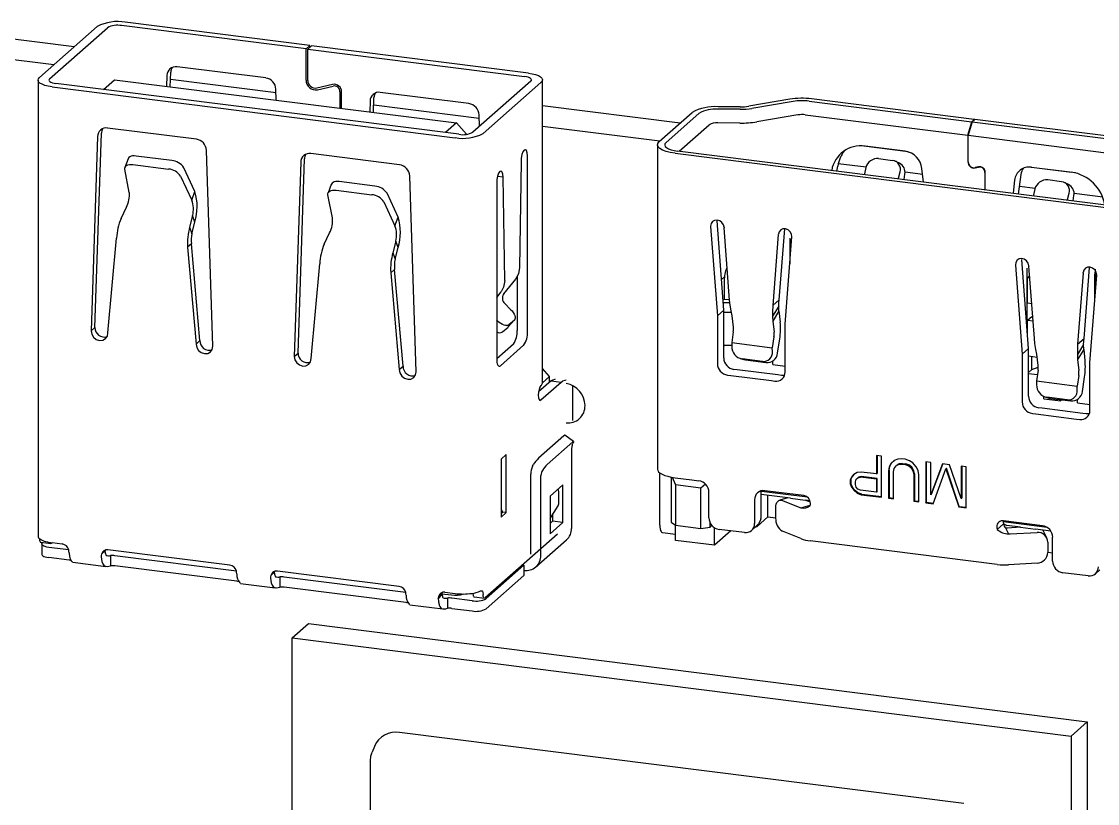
# Model space of a CAD drawing. Header units: millimetres. Extents: x 2 to 1109, y 2 to 430.
# Drawn here: x 428.05 to 457.77, y 274.01 to 295.6 of the extents above; entities that cross this region are included whole.
import ezdxf

# ---------------------------------------------------------------- set-up
doc = ezdxf.new("R2010")
doc.units = ezdxf.units.MM
doc.header["$LTSCALE"] = 0.5
doc.layers.add('几何体', color=7, linetype='Continuous')

msp = doc.modelspace()

# ---------------------------------------------------------------- linework, layer by layer
at = {"layer": '几何体'}
for p, q in [((430.143, 295.462), (428.545, 294.053)), ((428.826, 294.017), (430.424, 295.427)), ((435.908, 294.843), (430.81, 295.485)), ((436.014, 294.936), (430.916, 295.578)), ((429.507, 294.901), (426.067, 295.335)), ((435.908, 294.843), (436.014, 294.936)), ((435.908, 293.978), (435.908, 294.843)), ((436.061, 294.93), (435.955, 294.837)), ((435.955, 294.837), (441.942, 294.082)), ((435.955, 293.973), (435.955, 294.837)), ((436.014, 294.889), (436.014, 294.936)), ((442.048, 294.176), (436.061, 294.93)), ((428.941, 294.402), (426.067, 294.764)), ((434.795, 294.04), (432.344, 294.349)), ((428.506, 293.982), (428.506, 281.395)), ((430.31, 293.723), (430.613, 293.991)), ((430.613, 293.991), (440.06, 292.8)), ((432.064, 294.111), (432.054, 293.809)), ((432.157, 293.796), (432.17, 294.204)), ((435.079, 293.629), (432.163, 293.996)), ((442.116, 293.953), (440.518, 292.544)), ((440.799, 292.509), (442.397, 293.918)), ((442.436, 285.617), (442.436, 293.989)), ((428.894, 293.795), (440.025, 292.392)), ((440.131, 292.486), (429, 293.888)), ((435.085, 293.427), (435.075, 293.731)), ((436.641, 293.865), (436.205, 293.763)), ((436.221, 293.717), (436.656, 293.819)), ((436.844, 293.662), (436.844, 293.206)), ((436.89, 293.2), (436.89, 293.656)), ((440.407, 293.333), (437.957, 293.642)), ((437.677, 293.403), (437.666, 293.102)), ((437.769, 293.089), (437.783, 293.497)), ((449.269, 293.452), (448.134, 293.261)), ((449.359, 293.393), (448.224, 293.202)), ((449.801, 293.401), (454.296, 292.834)), ((454.366, 292.897), (449.872, 293.463)), ((440.691, 292.922), (437.776, 293.289)), ((440.698, 292.703), (440.688, 293.024)), ((446.241, 292.793), (442.436, 293.272)), ((445.663, 292.283), (446.573, 293.085)), ((445.85, 292.259), (446.76, 293.062)), ((447.897, 293.177), (447.284, 293.18)), ((447.9, 293.244), (447.287, 293.247)), ((449.494, 293.021), (448.359, 292.83)), ((449.695, 293.024), (454.19, 292.458)), ((440.06, 292.8), (439.757, 292.533)), ((440.342, 292.486), (440.06, 292.8)), ((446.217, 292.017), (447.041, 292.744)), ((447.892, 292.794), (447.279, 292.798)), ((454.19, 292.458), (454.296, 292.834)), ((454.305, 292.833), (454.199, 292.457)), ((454.296, 292.834), (454.366, 292.897)), ((454.376, 292.896), (454.305, 292.833)), ((454.305, 292.833), (458.809, 292.266)), ((454.366, 292.887), (454.366, 292.897)), ((458.88, 292.328), (454.376, 292.896)), ((430.076, 287.153), (430.254, 292.514)), ((432.879, 292.35), (430.428, 292.659)), ((445.676, 292.294), (442.436, 292.702)), ((454.19, 292.458), (454.19, 291.724)), ((454.199, 292.457), (458.703, 291.889)), ((454.199, 291.722), (454.199, 292.457)), ((430.148, 292.421), (429.97, 287.06)), ((445.615, 292.194), (445.615, 283.238)), ((452.534, 292), (451.238, 292.163)), ((452.455, 292.017), (451.349, 292.156)), ((432.197, 291.762), (431.214, 291.886)), ((433.337, 286.635), (433.159, 292.041)), ((438.491, 291.643), (436.041, 291.952)), ((442.022, 287.035), (442.022, 291.891)), ((446.099, 291.961), (458.728, 290.37)), ((458.798, 290.432), (446.17, 292.023)), ((430.992, 291.81), (430.905, 291.573)), ((431.126, 291.649), (432.11, 291.525)), ((432.839, 290.904), (432.532, 291.563)), ((435.76, 291.714), (435.582, 286.353)), ((435.688, 286.446), (435.866, 291.807)), ((441.845, 291.735), (441.801, 288.807)), ((451.375, 291.576), (450.609, 291.672)), ((451.371, 291.565), (451.328, 291.395)), ((451.723, 291.813), (452.105, 291.765)), ((452.297, 291.689), (452.174, 291.747)), ((452.964, 291.167), (452.92, 291.542)), ((454.478, 291.588), (454.387, 291.566)), ((454.39, 291.557), (454.482, 291.579)), ((457.16, 291.417), (455.864, 291.58)), ((455.942, 291.577), (457.049, 291.438)), ((431.027, 290.883), (430.902, 291.52)), ((432.444, 291.326), (432.751, 290.666)), ((438.95, 285.928), (438.772, 291.334)), ((441.35, 291.298), (441.196, 291.318)), ((441.395, 288.449), (441.35, 291.298)), ((451.328, 291.395), (451.322, 291.374)), ((452.266, 291.255), (452.271, 291.276)), ((452.271, 291.276), (452.314, 291.446)), ((452.424, 291.235), (452.448, 291.383)), ((452.939, 291.379), (452.452, 291.44)), ((454.657, 291.432), (454.657, 290.954)), ((454.667, 290.952), (454.667, 291.431)), ((455.59, 290.836), (455.655, 291.376)), ((436.605, 291.103), (436.517, 290.866)), ((436.739, 290.942), (437.722, 290.818)), ((437.81, 291.055), (436.826, 291.179)), ((441.174, 291.142), (441.174, 286.287)), ((455.478, 291.22), (455.434, 290.856)), ((456.044, 290.988), (455.615, 291.042)), ((456.04, 290.977), (455.997, 290.807)), ((456.775, 291.177), (456.393, 291.225)), ((456.966, 291.101), (456.844, 291.159)), ((432.751, 290.666), (432.839, 290.904)), ((436.639, 290.176), (436.514, 290.813)), ((438.451, 290.196), (438.144, 290.856)), ((455.997, 290.807), (455.992, 290.786)), ((456.935, 290.667), (456.94, 290.688)), ((456.94, 290.688), (456.983, 290.858)), ((457.093, 290.647), (457.117, 290.794)), ((457.911, 290.752), (457.121, 290.852)), ((430.797, 290.16), (430.948, 290.473)), ((438.057, 290.619), (438.364, 289.959)), ((432.776, 290.243), (432.693, 289.921)), ((432.753, 289.741), (432.836, 290.063)), ((432.836, 290.063), (432.776, 290.243)), ((438.364, 289.959), (438.451, 290.196)), ((447.445, 287.632), (447.259, 290.093)), ((432.693, 289.921), (432.753, 289.741)), ((436.41, 289.453), (436.56, 289.766)), ((447.082, 289.937), (447.269, 287.476)), ((447.455, 289.917), (447.456, 289.904)), ((447.608, 287.905), (447.456, 289.904)), ((448.977, 287.911), (449.129, 289.872)), ((430.437, 287.001), (430.673, 289.617)), ((432.74, 289.464), (432.634, 289.37)), ((432.976, 286.788), (432.74, 289.464)), ((438.389, 289.536), (438.306, 289.214)), ((438.449, 289.356), (438.389, 289.536)), ((448.952, 289.716), (448.8, 287.755)), ((448.952, 289.716), (448.953, 289.729)), ((449.14, 287.241), (449.326, 289.654)), ((449.269, 289.617), (449.269, 288.913)), ((432.634, 289.37), (432.87, 286.694)), ((438.306, 289.214), (438.366, 289.034)), ((438.366, 289.034), (438.449, 289.356)), ((449.29, 289.353), (449.304, 289.365)), ((449.29, 289.188), (449.29, 289.353)), ((449.29, 289.353), (449.303, 289.352)), ((436.05, 286.294), (436.286, 288.91)), ((455.501, 288.876), (455.687, 286.416)), ((455.864, 286.572), (455.678, 289.032)), ((438.352, 288.757), (438.246, 288.663)), ((438.246, 288.663), (438.482, 285.987)), ((438.588, 286.081), (438.352, 288.757)), ((441.741, 288.579), (441.741, 287.07)), ((455.817, 288.792), (455.817, 287.198)), ((455.838, 288.528), (455.895, 288.579)), ((455.874, 288.857), (455.875, 288.843)), ((456.027, 286.844), (455.875, 288.843)), ((457.371, 288.655), (457.219, 286.694)), ((457.371, 288.655), (457.372, 288.668)), ((457.396, 286.85), (457.547, 288.811)), ((457.558, 286.18), (457.745, 288.593)), ((457.709, 288.127), (457.709, 288.764)), ((441.691, 288.486), (441.366, 288.077)), ((447.465, 288.554), (447.381, 288.481)), ((447.459, 288.453), (447.459, 287.929)), ((455.838, 287.821), (455.838, 288.528)), ((455.838, 288.528), (455.9, 288.521)), ((457.688, 288.556), (457.688, 287.853)), ((441.174, 287.982), (441.293, 288.135)), ((441.394, 287.81), (441.559, 287.648)), ((447.423, 287.929), (447.606, 287.928)), ((447.616, 287.828), (447.431, 287.829)), ((448.963, 287.742), (448.793, 287.463)), ((448.8, 287.755), (448.977, 287.911)), ((448.967, 287.609), (448.963, 287.742)), ((455.954, 287.807), (455.838, 287.821)), ((447.269, 287.476), (447.445, 287.632)), ((447.269, 287.476), (447.269, 286.156)), ((447.445, 286.312), (447.445, 287.632)), ((447.445, 287.573), (447.655, 287.572)), ((447.675, 287.472), (447.648, 287.608)), ((447.711, 287.164), (447.675, 287.472)), ((448.793, 287.463), (448.797, 287.33)), ((448.967, 287.609), (448.797, 287.33)), ((448.967, 287.609), (449.003, 287.301)), ((455.838, 287.35), (455.958, 287.456)), ((429.97, 287.06), (430.076, 287.153)), ((441.197, 287.329), (441.174, 287.35)), ((441.336, 287.028), (441.486, 287.16)), ((441.486, 287.16), (441.491, 287.166)), ((441.491, 287.166), (441.668, 287.363)), ((441.662, 287.358), (441.512, 287.225)), ((448.797, 287.33), (448.833, 287.022)), ((449.14, 285.921), (449.14, 287.241)), ((455.838, 286.918), (455.838, 287.35)), ((455.838, 287.35), (455.99, 287.331)), ((432.87, 286.694), (432.976, 286.788)), ((447.707, 287.032), (447.664, 286.735)), ((448.83, 286.89), (448.786, 286.594)), ((448.933, 286.444), (448.991, 286.84)), ((457.219, 286.694), (457.396, 286.85)), ((441.635, 286.694), (441.174, 286.287)), ((441.28, 286.097), (441.916, 286.659)), ((447.445, 286.642), (447.475, 286.668)), ((447.445, 286.668), (447.475, 286.668)), ((447.459, 286.668), (447.459, 286.654)), ((447.475, 286.668), (447.665, 286.667)), ((447.664, 286.735), (448.786, 286.594)), ((447.664, 286.735), (447.666, 286.632)), ((448.788, 286.49), (448.786, 286.594)), ((455.687, 286.416), (455.864, 286.572)), ((455.864, 285.252), (455.864, 286.572)), ((456.093, 286.411), (456.066, 286.547)), ((457.382, 286.681), (457.212, 286.403)), ((457.386, 286.548), (457.216, 286.27)), ((457.386, 286.548), (457.382, 286.681)), ((457.386, 286.548), (457.422, 286.24)), ((435.582, 286.353), (435.688, 286.446)), ((447.897, 286.297), (448.001, 286.264)), ((448.512, 286.214), (447.951, 286.285)), ((448.001, 286.264), (448.048, 286.254)), ((448.048, 286.254), (448.609, 286.183)), ((448.801, 286.129), (448.801, 286.231)), ((455.687, 286.416), (455.687, 285.096)), ((456.103, 286.326), (455.864, 286.357)), ((455.958, 285.994), (455.958, 286.345)), ((456.13, 286.103), (456.093, 286.411)), ((457.212, 286.403), (457.216, 286.27)), ((457.216, 286.27), (457.252, 285.961)), ((438.482, 285.987), (438.588, 286.081)), ((442.628, 285.797), (442.436, 286.015)), ((447.82, 285.982), (447.726, 285.994)), ((448.942, 285.841), (447.82, 285.982)), ((448.801, 286.129), (449.14, 286.086)), ((455.864, 285.912), (455.958, 285.994)), ((455.958, 285.994), (456.132, 286.054)), ((456.126, 285.971), (456.083, 285.675)), ((457.558, 284.86), (457.558, 286.18)), ((442.675, 285.678), (442.33, 285.374)), ((442.397, 285.15), (442.955, 285.643)), ((442.436, 285.627), (442.628, 285.797)), ((442.628, 285.637), (442.628, 285.797)), ((442.713, 285.7), (442.675, 285.678)), ((442.675, 285.678), (442.955, 285.643)), ((442.713, 285.7), (442.801, 285.737)), ((442.955, 285.643), (442.993, 285.665)), ((447.549, 285.838), (447.643, 285.826)), ((447.643, 285.826), (448.765, 285.685)), ((448.765, 285.685), (448.859, 285.673)), ((449.036, 285.829), (448.942, 285.841)), ((455.864, 285.885), (456.109, 285.854)), ((456.083, 285.675), (457.205, 285.533)), ((456.083, 285.675), (456.084, 285.571)), ((457.249, 285.83), (457.205, 285.533)), ((457.352, 285.384), (457.41, 285.779)), ((443.265, 285.547), (443.265, 284.58)), ((457.207, 285.429), (457.205, 285.533)), ((456.284, 285.186), (456.284, 285.251)), ((456.284, 285.186), (456.752, 285.127)), ((456.315, 285.237), (456.42, 285.204)), ((456.931, 285.153), (456.37, 285.224)), ((456.42, 285.204), (456.467, 285.194)), ((456.467, 285.194), (457.028, 285.123)), ((456.752, 285.158), (456.752, 285.127)), ((457.22, 285.068), (457.22, 285.17)), ((457.22, 285.068), (457.558, 285.026)), ((455.968, 284.778), (456.062, 284.766)), ((456.062, 284.766), (457.184, 284.624)), ((456.238, 284.922), (456.145, 284.933)), ((457.361, 284.78), (456.238, 284.922)), ((457.454, 284.768), (457.361, 284.78)), ((457.184, 284.624), (457.278, 284.613)), ((443.031, 284.163), (442.324, 283.54)), ((443.297, 284.003), (443.054, 284.175)), ((442.567, 283.368), (443.275, 283.991)), ((443.243, 283.811), (443.243, 281.606)), ((441.435, 283.642), (441.294, 283.517)), ((441.294, 283.517), (441.294, 281.914)), ((441.435, 282.039), (441.435, 283.642)), ((451.805, 283.596), (451.665, 283.613)), ((451.665, 283.613), (451.665, 283.108)), ((451.683, 283.611), (451.683, 283.123)), ((451.805, 282.464), (451.805, 283.596)), ((452.25, 283.515), (452.156, 283.479)), ((452.367, 283.525), (452.25, 283.515)), ((452.46, 283.513), (452.367, 283.525)), ((452.577, 283.474), (452.46, 283.513)), ((452.016, 283.304), (451.993, 283.187)), ((452.01, 283.202), (452.034, 283.32)), ((452.063, 283.395), (452.016, 283.304)), ((452.016, 283.304), (452.034, 283.32)), ((452.034, 283.32), (452.08, 283.41)), ((452.156, 283.479), (452.063, 283.395)), ((452.063, 283.395), (452.08, 283.41)), ((452.08, 283.41), (452.157, 283.479)), ((452.133, 283.169), (452.156, 283.262)), ((452.156, 283.262), (452.203, 283.329)), ((452.203, 283.329), (452.273, 283.368)), ((452.203, 283.329), (452.221, 283.344)), ((452.291, 283.384), (452.221, 283.344)), ((452.273, 283.368), (452.291, 283.384)), ((452.273, 283.368), (452.367, 283.38)), ((452.384, 283.396), (452.291, 283.384)), ((452.367, 283.38), (452.384, 283.396)), ((452.367, 283.38), (452.46, 283.369)), ((452.384, 283.396), (452.478, 283.384)), ((452.46, 283.369), (452.478, 283.384)), ((452.46, 283.369), (452.554, 283.333)), ((452.571, 283.348), (452.478, 283.384)), ((452.554, 283.333), (452.571, 283.348)), ((452.554, 283.333), (452.624, 283.276)), ((452.642, 283.291), (452.571, 283.348)), ((452.671, 283.414), (452.577, 283.474)), ((452.624, 283.276), (452.642, 283.291)), ((452.624, 283.276), (452.671, 283.198)), ((452.688, 283.213), (452.642, 283.291)), ((452.764, 283.306), (452.671, 283.414)), ((452.811, 283.204), (452.764, 283.306)), ((453.162, 283.425), (453.022, 283.442)), ((453.022, 283.442), (453.022, 282.311)), ((453.039, 283.44), (453.039, 282.327)), ((453.162, 282.534), (453.162, 283.425)), ((453.489, 283.383), (453.162, 282.534)), ((453.179, 282.55), (453.5, 283.382)), ((453.232, 282.284), (453.583, 283.251)), ((453.676, 283.36), (453.489, 283.383)), ((453.583, 283.251), (453.6, 283.267)), ((453.583, 283.251), (453.934, 282.196)), ((453.951, 282.212), (453.6, 283.267)), ((454.004, 282.428), (453.676, 283.36)), ((454.144, 283.301), (454.004, 283.319)), ((454.004, 283.319), (454.004, 282.428)), ((454.021, 283.316), (454.021, 282.443)), ((454.144, 282.17), (454.144, 283.301)), ((442.113, 280.893), (442.113, 283.098)), ((442.394, 280.858), (442.394, 283.063)), ((445.681, 281.692), (445.681, 283.059)), ((445.992, 283.021), (445.992, 281.778)), ((446.019, 283.016), (446.108, 282.804)), ((446.099, 283.004), (446.567, 282.945)), ((446.567, 282.945), (446.754, 282.921)), ((450.964, 283.003), (450.94, 282.934)), ((450.94, 282.934), (450.958, 282.95)), ((450.94, 282.934), (450.94, 282.838)), ((450.958, 282.95), (450.981, 283.019)), ((450.958, 282.95), (450.958, 282.854)), ((451.034, 283.091), (450.964, 283.003)), ((450.964, 283.003), (450.981, 283.019)), ((450.981, 283.019), (451.044, 283.098)), ((451.127, 283.151), (451.034, 283.091)), ((451.081, 282.892), (451.104, 282.962)), ((451.104, 282.962), (451.151, 283.004)), ((451.244, 283.161), (451.127, 283.151)), ((451.168, 283.02), (451.151, 283.004)), ((451.151, 283.004), (451.221, 283.019)), ((451.239, 283.035), (451.168, 283.02)), ((451.221, 283.019), (451.239, 283.035)), ((451.665, 282.963), (451.221, 283.019)), ((451.683, 282.979), (451.239, 283.035)), ((451.665, 283.108), (451.244, 283.161)), ((451.665, 283.108), (451.683, 283.123)), ((451.683, 282.979), (451.665, 282.963)), ((451.665, 282.963), (451.665, 282.602)), ((451.683, 282.618), (451.683, 282.979)), ((451.993, 283.187), (452.01, 283.202)), ((451.993, 283.187), (451.993, 282.441)), ((452.01, 283.202), (452.01, 282.456)), ((452.133, 282.423), (452.133, 283.169)), ((452.671, 283.198), (452.688, 283.213)), ((452.671, 283.198), (452.694, 283.098)), ((452.712, 283.114), (452.688, 283.213)), ((452.694, 283.098), (452.712, 283.114)), ((452.694, 283.098), (452.694, 282.352)), ((452.712, 283.114), (452.712, 282.368)), ((452.834, 283.081), (452.811, 283.204)), ((452.834, 282.334), (452.834, 283.081)), ((443, 282.806), (442.646, 282.495)), ((442.889, 282.285), (442.889, 282.62)), ((443, 281.769), (443, 282.806)), ((446.81, 282.716), (446.108, 282.804)), ((446.108, 282.804), (446.108, 281.692)), ((446.938, 282.829), (446.81, 282.716)), ((446.81, 281.603), (446.81, 282.716)), ((449.756, 282.465), (448.484, 282.626)), ((449.654, 282.509), (448.578, 282.644)), ((450.94, 282.838), (450.958, 282.854)), ((450.94, 282.838), (450.964, 282.763)), ((450.981, 282.778), (450.958, 282.854)), ((450.981, 282.778), (450.964, 282.763)), ((450.964, 282.763), (451.034, 282.658)), ((451.051, 282.673), (450.981, 282.778)), ((451.034, 282.658), (451.051, 282.673)), ((451.034, 282.658), (451.127, 282.574)), ((451.145, 282.589), (451.051, 282.673)), ((451.081, 282.82), (451.081, 282.892)), ((451.104, 282.745), (451.081, 282.82)), ((451.151, 282.691), (451.104, 282.745)), ((451.221, 282.658), (451.151, 282.691)), ((451.665, 282.602), (451.221, 282.658)), ((442.646, 282.495), (442.646, 281.457)), ((447.035, 281.896), (447.035, 282.603)), ((448.298, 282.397), (448.298, 281.737)), ((448.474, 281.893), (448.474, 282.553)), ((449.287, 282.436), (448.474, 282.539)), ((448.667, 281.922), (448.667, 282.514)), ((449.217, 282.445), (448.99, 282.383)), ((449.069, 282.377), (449.544, 282.183)), ((449.287, 282.436), (449.694, 282.385)), ((449.839, 282.326), (449.694, 282.385)), ((449.828, 282.368), (449.694, 282.385)), ((451.127, 282.574), (451.145, 282.589)), ((451.127, 282.574), (451.244, 282.535)), ((451.262, 282.55), (451.145, 282.589)), ((451.244, 282.535), (451.262, 282.55)), ((451.244, 282.535), (451.805, 282.464)), ((451.262, 282.55), (451.805, 282.482)), ((451.683, 282.618), (451.665, 282.602)), ((452.01, 282.456), (451.993, 282.441)), ((451.993, 282.441), (452.133, 282.423)), ((452.01, 282.456), (452.133, 282.441)), ((452.694, 282.352), (452.712, 282.368)), ((452.694, 282.352), (452.834, 282.334)), ((452.712, 282.368), (452.834, 282.352)), ((453.022, 282.311), (453.039, 282.327)), ((453.039, 282.327), (453.238, 282.301)), ((453.162, 282.534), (453.179, 282.55)), ((454.004, 282.428), (454.021, 282.443)), ((441.342, 282.051), (441.294, 282.141)), ((441.294, 282.009), (441.342, 282.051)), ((441.294, 281.914), (441.435, 282.039)), ((441.435, 282.039), (441.342, 282.051)), ((442.646, 281.879), (442.873, 282.231)), ((448.879, 281.888), (448.879, 282.171)), ((449.576, 282.176), (449.834, 282.247)), ((449.773, 282.193), (449.773, 282.196)), ((453.022, 282.311), (453.232, 282.284)), ((453.934, 282.196), (453.951, 282.212)), ((453.934, 282.196), (454.144, 282.17)), ((453.951, 282.212), (454.144, 282.187)), ((442.719, 281.805), (442.646, 281.74)), ((442.646, 281.457), (443, 281.769)), ((442.719, 281.992), (442.719, 281.805)), ((443, 281.769), (442.719, 281.805)), ((445.992, 281.778), (446.108, 281.692)), ((447.068, 281.642), (447.068, 281.759)), ((448.367, 281.657), (448.667, 281.922)), ((448.667, 281.922), (448.879, 281.895)), ((454.999, 281.577), (455.176, 281.733)), ((455.163, 281.805), (455.163, 281.815)), ((456.376, 281.631), (455.164, 281.784)), ((455.171, 281.731), (455.26, 281.684)), ((456.249, 281.678), (455.173, 281.814)), ((442.849, 281.448), (440.852, 279.686)), ((445.749, 281.488), (446.116, 281.442)), ((446.108, 281.692), (446.81, 281.603)), ((446.116, 281.274), (446.116, 281.691)), ((446.81, 281.603), (447.068, 281.642)), ((447.117, 281.686), (447.068, 281.642)), ((447.191, 281.138), (447.191, 281.623)), ((447.643, 281.537), (447.191, 281.138)), ((448.017, 281.49), (447.315, 281.578)), ((448.215, 281.547), (448.335, 281.653)), ((448.334, 281.652), (448.367, 281.657)), ((449.576, 281.322), (449.069, 281.528)), ((455.228, 281.619), (455.308, 281.454)), ((455.645, 281.635), (455.26, 281.684)), ((455.645, 281.635), (455.277, 281.615)), ((455.358, 281.451), (456.098, 281.491)), ((455.645, 281.635), (456.052, 281.584)), ((456.477, 281.53), (456.052, 281.584)), ((456.367, 281.341), (456.286, 281.505)), ((428.579, 281.223), (428.86, 281.187)), ((428.609, 281.174), (428.609, 280.891)), ((428.628, 281.21), (428.635, 281.216)), ((428.894, 281.208), (428.879, 281.195)), ((429.175, 281.173), (428.894, 281.208)), ((442.257, 280.542), (443.106, 281.29)), ((447.191, 281.138), (446.116, 281.274)), ((454.999, 280.61), (449.828, 281.261)), ((456.394, 281.224), (456.394, 280.942)), ((456.529, 280.7), (456.529, 281.36)), ((429.355, 281.011), (428.803, 281.081)), ((430.256, 280.895), (430.362, 280.989)), ((430.362, 280.989), (430.369, 281.009)), ((430.365, 280.997), (430.382, 281.012)), ((433.805, 280.59), (430.437, 281.014)), ((430.507, 280.853), (430.507, 280.57)), ((433.985, 280.428), (430.627, 280.851)), ((456.394, 280.948), (456.529, 280.931)), ((429.364, 280.727), (428.803, 280.798)), ((429.465, 280.674), (429.445, 280.681)), ((429.464, 280.669), (430.376, 280.554)), ((433.994, 280.144), (430.627, 280.568)), ((441.925, 280.586), (440.882, 279.666)), ((441.878, 280.592), (441.925, 280.586)), ((441.925, 280.586), (441.925, 280.303)), ((456.098, 280.643), (455.308, 280.6)), ((434.933, 280.306), (435.039, 280.4)), ((435.039, 280.4), (435.046, 280.42)), ((438.482, 280), (435.115, 280.425)), ((435.184, 280.264), (435.184, 279.981)), ((438.663, 279.839), (435.304, 280.262)), ((440.882, 279.383), (441.925, 280.303)), ((441.925, 280.445), (441.926, 280.445)), ((457.511, 280.293), (456.81, 280.382)), ((457.71, 280.351), (457.83, 280.457)), ((434.095, 280.09), (434.076, 280.098)), ((434.094, 280.086), (435.053, 279.965)), ((438.671, 279.555), (435.304, 279.979)), ((439.56, 279.646), (439.665, 279.786)), ((439.566, 279.725), (439.67, 279.816)), ((439.653, 279.802), (439.928, 279.767)), ((439.67, 279.817), (439.677, 279.838)), ((439.745, 279.841), (440.025, 279.806)), ((439.815, 279.681), (439.815, 279.398)), ((440.495, 279.608), (439.934, 279.678)), ((440.552, 279.714), (440.833, 279.679)), ((438.772, 279.501), (438.753, 279.509)), ((438.772, 279.497), (439.684, 279.382)), ((439.934, 279.395), (440.495, 279.325)), ((435.527, 278.581), (435.973, 278.974)), ((435.973, 278.974), (457.487, 276.263)), ((435.527, 278.581), (457.042, 275.87)), ((435.527, 256.896), (435.527, 278.581)), ((457.042, 275.87), (457.487, 276.263)), ((457.487, 276.263), (457.487, 254.578)), ((454.077, 274.01), (438.492, 275.973)), ((457.042, 275.87), (457.042, 254.186)), ((437.796, 275.584), (437.732, 275.427)), ((437.681, 275.169), (437.685, 275.184)), ((437.681, 275.169), (437.681, 259.462))]:
    msp.add_line(p, q, dxfattribs=at)
at = {"layer": '几何体', "flags": 128}
for points in [[(428.894, 293.795), (428.789, 293.812), (428.695, 293.836), (428.618, 293.866), (428.559, 293.9), (428.522, 293.937), (428.506, 293.976), (428.514, 294.015), (428.545, 294.053)], [(428.826, 294.017), (428.81, 293.998), (428.806, 293.979), (428.814, 293.959), (428.833, 293.941), (428.862, 293.924), (428.901, 293.909), (428.947, 293.897), (429, 293.888)], [(442.116, 293.953), (442.132, 293.972), (442.135, 293.992), (442.128, 294.011), (442.109, 294.03), (442.08, 294.047), (442.041, 294.062), (441.994, 294.074), (441.942, 294.082)], [(442.048, 294.176), (442.153, 294.159), (442.246, 294.135), (442.324, 294.105), (442.382, 294.071), (442.42, 294.034), (442.435, 293.995), (442.427, 293.956), (442.397, 293.918)], [(446.099, 291.961), (445.968, 291.982), (445.851, 292.012), (445.754, 292.049), (445.681, 292.092), (445.634, 292.138), (445.615, 292.187), (445.625, 292.235), (445.663, 292.283)], [(445.85, 292.259), (445.822, 292.225), (445.815, 292.189), (445.829, 292.153), (445.863, 292.119), (445.917, 292.088), (445.988, 292.061), (446.074, 292.039), (446.17, 292.023)], [(431.214, 291.886), (431.163, 291.89), (431.116, 291.887), (431.075, 291.878), (431.04, 291.863), (431.013, 291.843), (430.996, 291.818), (430.992, 291.81)], [(442.022, 291.891), (442.015, 291.975), (441.996, 292.034), (441.968, 292.06), (441.934, 292.048), (441.9, 292.001), (441.871, 291.924), (441.852, 291.831), (441.845, 291.735)], [(430.902, 291.52), (430.9, 291.552), (430.908, 291.581), (430.926, 291.606), (430.953, 291.626), (430.987, 291.641), (431.029, 291.65), (431.076, 291.653), (431.126, 291.649)], [(450.568, 291.469), (450.569, 291.471), (450.598, 291.608)], [(441.35, 291.298), (441.344, 291.382), (441.324, 291.442), (441.296, 291.468), (441.262, 291.456), (441.228, 291.408), (441.199, 291.332), (441.18, 291.238), (441.174, 291.142)], [(436.514, 290.813), (436.512, 290.845), (436.521, 290.874), (436.539, 290.898), (436.565, 290.919), (436.6, 290.934), (436.641, 290.943), (436.688, 290.945), (436.739, 290.942)], [(436.826, 291.179), (436.776, 291.183), (436.729, 291.18), (436.687, 291.171), (436.653, 291.156), (436.626, 291.136), (436.608, 291.111), (436.605, 291.103)], [(447.455, 289.917), (447.437, 289.989), (447.394, 290.052), (447.333, 290.097), (447.262, 290.117), (447.193, 290.109), (447.134, 290.076), (447.095, 290.02), (447.082, 289.951)], [(449.326, 289.654), (449.317, 289.728), (449.281, 289.797), (449.224, 289.85), (449.153, 289.878), (449.081, 289.878), (449.017, 289.85), (448.972, 289.797), (448.953, 289.729)], [(455.874, 288.857), (455.855, 288.93), (455.81, 288.994), (455.746, 289.039), (455.674, 289.057), (455.603, 289.046), (455.546, 289.008), (455.51, 288.948), (455.501, 288.876)], [(441.801, 288.807), (441.772, 288.635), (441.691, 288.486)], [(457.745, 288.608), (457.732, 288.68), (457.693, 288.745), (457.634, 288.794), (457.565, 288.819), (457.494, 288.817), (457.433, 288.787), (457.39, 288.735), (457.372, 288.668)], [(441.395, 288.449), (441.363, 288.261), (441.293, 288.135)], [(447.648, 287.608), (447.622, 287.769), (447.608, 287.905)], [(448.8, 287.755), (448.792, 287.587), (448.793, 287.463)], [(448.963, 287.742), (448.968, 287.834), (448.977, 287.911)], [(441.559, 287.648), (441.598, 287.607), (441.631, 287.564), (441.657, 287.521), (441.675, 287.48), (441.685, 287.441), (441.686, 287.407), (441.679, 287.379), (441.662, 287.358)], [(441.512, 287.225), (441.488, 287.211), (441.457, 287.205), (441.42, 287.208), (441.378, 287.218), (441.333, 287.236), (441.287, 287.261), (441.241, 287.293), (441.197, 287.329)], [(429.97, 287.06), (429.988, 286.967), (430.038, 286.884), (430.114, 286.824), (430.204, 286.794), (430.293, 286.801), (430.369, 286.843), (430.42, 286.913), (430.437, 287.001)], [(456.066, 286.547), (456.04, 286.709), (456.027, 286.844)], [(457.382, 286.681), (457.387, 286.773), (457.396, 286.85)], [(432.87, 286.694), (432.887, 286.602), (432.938, 286.519), (433.014, 286.458), (433.103, 286.429), (433.193, 286.436), (433.269, 286.477), (433.319, 286.547), (433.337, 286.635)], [(457.219, 286.694), (457.211, 286.526), (457.212, 286.403)], [(435.582, 286.353), (435.6, 286.26), (435.651, 286.177), (435.727, 286.117), (435.816, 286.087), (435.906, 286.094), (435.981, 286.136), (436.032, 286.206), (436.05, 286.294)], [(441.174, 286.287), (441.176, 286.233), (441.182, 286.186), (441.191, 286.145), (441.205, 286.114), (441.221, 286.093), (441.239, 286.083), (441.259, 286.085), (441.28, 286.097)], [(438.482, 285.987), (438.5, 285.895), (438.55, 285.812), (438.626, 285.751), (438.716, 285.722), (438.805, 285.729), (438.881, 285.77), (438.932, 285.84), (438.95, 285.928)], [(443.092, 285.7), (443.053, 285.69), (442.993, 285.665)], [(449.125, 285.833), (449.09, 285.828), (449.036, 285.829)], [(442.397, 285.546), (442.368, 285.506), (442.344, 285.442), (442.328, 285.363), (442.323, 285.283), (442.328, 285.212), (442.344, 285.162), (442.368, 285.14), (442.397, 285.15)], [(456.759, 285.157), (456.757, 285.148), (456.752, 285.127)], [(457.544, 284.772), (457.509, 284.767), (457.454, 284.768)], [(443.054, 284.175), (443.053, 284.175), (443.049, 284.175), (443.041, 284.171), (443.031, 284.163)], [(443.257, 283.899), (443.268, 283.926), (443.277, 283.945)], [(443.275, 283.991), (443.284, 283.999), (443.292, 284.003), (443.296, 284.003), (443.298, 283.999), (443.297, 283.991), (443.293, 283.979), (443.286, 283.964), (443.277, 283.945)], [(442.163, 283.324), (442.178, 283.352), (442.192, 283.375)], [(445.615, 283.238), (445.621, 283.205), (445.645, 283.167), (445.686, 283.131), (445.743, 283.098), (445.815, 283.068), (445.899, 283.042), (445.995, 283.02), (446.099, 283.004)], [(442.435, 283.203), (442.418, 283.174), (442.408, 283.15)], [(448.474, 282.553), (448.48, 282.607), (448.489, 282.641)], [(448.879, 282.171), (448.883, 282.225), (448.893, 282.274), (448.911, 282.315), (448.935, 282.349), (448.963, 282.372), (448.996, 282.385), (449.032, 282.386), (449.069, 282.377)], [(448.471, 281.846), (448.408, 281.733), (448.334, 281.654)], [(445.681, 281.692), (445.683, 281.638), (445.689, 281.591), (445.699, 281.55), (445.712, 281.519), (445.728, 281.498), (445.746, 281.488), (445.749, 281.488)], [(456.286, 281.505), (456.263, 281.543), (456.251, 281.559)], [(428.545, 281.325), (428.546, 281.298), (428.549, 281.274), (428.554, 281.254), (428.56, 281.238), (428.568, 281.228), (428.578, 281.223), (428.579, 281.223)], [(428.803, 281.081), (428.75, 281.089), (428.704, 281.101), (428.665, 281.116), (428.635, 281.133), (428.617, 281.152), (428.609, 281.171), (428.613, 281.191), (428.628, 281.21)], [(428.879, 281.195), (428.868, 281.188), (428.858, 281.188), (428.849, 281.193), (428.841, 281.203), (428.835, 281.217)], [(428.609, 280.891), (428.609, 280.888), (428.617, 280.869), (428.635, 280.85), (428.665, 280.833), (428.704, 280.819), (428.75, 280.807), (428.803, 280.798)], [(429.364, 280.931), (429.36, 280.974), (429.356, 281.009)], [(430.256, 280.895), (430.252, 280.852), (430.253, 280.819)], [(430.357, 280.959), (430.358, 280.975), (430.362, 280.989)], [(433.995, 280.347), (433.991, 280.39), (433.986, 280.425)], [(434.933, 280.306), (434.929, 280.263), (434.93, 280.23)], [(435.034, 280.369), (435.036, 280.386), (435.039, 280.4)], [(438.672, 279.758), (438.668, 279.801), (438.663, 279.836)], [(439.564, 279.723), (439.56, 279.68), (439.56, 279.646)], [(439.665, 279.786), (439.666, 279.803), (439.67, 279.817)], [(440.518, 279.816), (440.519, 279.789), (440.522, 279.766), (440.527, 279.746), (440.534, 279.73), (440.542, 279.719), (440.551, 279.714), (440.552, 279.714)], [(440.728, 279.878), (440.745, 279.884), (440.759, 279.884), (440.772, 279.878), (440.782, 279.867), (440.795, 279.832), (440.799, 279.781)], [(440.833, 279.679), (440.832, 279.679), (440.822, 279.684), (440.814, 279.695), (440.808, 279.71), (440.803, 279.73), (440.8, 279.754), (440.799, 279.781)], [(437.685, 275.184), (437.698, 275.315), (437.732, 275.427)]]:
    msp.add_lwpolyline(points, dxfattribs=at)
at = {"layer": '几何体'}
for centre, radius, start, end in [((430.695, 294.418), 1.181, 79.2261, 117.8883), ((430.7, 294.905), 0.591, 79.2261, 117.8883), ((432.308, 294.108), 0.244, 81.3425, 179.312), ((432.427, 294.198), 0.257, 149.168, 178.5811), ((434.748, 293.715), 0.328, 2.781, 81.722), ((436.175, 293.98), 0.267, 180.2814, 279.8661), ((436.168, 293.974), 0.213, 180.2814, 279.8661), ((436.677, 293.655), 0.213, 0.2814, 99.8661), ((436.684, 293.661), 0.16, 0.2814, 99.8661), ((437.92, 293.401), 0.244, 81.3425, 179.312), ((438.039, 293.491), 0.257, 149.168, 178.5811), ((440.36, 293.008), 0.328, 2.781, 81.722), ((449.608, 291.336), 2.143, 82.9234, 99.1049), ((449.607, 291.841), 1.572, 82.9233, 99.105), ((447.189, 292.024), 1.227, 85.3848, 120.1141), ((447.212, 292.284), 0.899, 85.3848, 120.1141), ((447.914, 295.108), 1.931, 269.4979, 279.2428), ((447.912, 294.623), 1.38, 269.4979, 279.2428), ((449.607, 292.315), 0.714, 82.9233, 99.1048), ((447.246, 292.39), 0.409, 85.3847, 120.1141), ((447.916, 295.553), 2.759, 269.4979, 279.2428), ((430.392, 292.418), 0.244, 81.3425, 179.312), ((430.511, 292.508), 0.257, 149.168, 178.5811), ((440.246, 293.553), 1.181, 259.2261, 297.8883), ((440.242, 293.066), 0.591, 259.2261, 297.8883), ((432.831, 292.025), 0.328, 2.781, 81.722), ((451.225, 291.356), 0.809, 81.1964, 170.7379), ((436.004, 291.711), 0.244, 81.3425, 179.312), ((436.123, 291.801), 0.257, 149.168, 178.5811), ((451.421, 291.506), 0.83, 140.4493, 172.9147), ((452.376, 291.474), 0.548, 7.1688, 81.6504), ((432.161, 291.321), 0.443, 33.1373, 85.2663), ((438.444, 291.318), 0.328, 2.781, 81.722), ((451.69, 291.486), 0.329, 84.2138, 166.0269), ((452.077, 291.519), 0.248, 343.119, 83.376), ((452.171, 291.436), 0.282, 349.0712, 63.5884), ((454.36, 291.724), 0.171, 180.2582, 280.2391), ((454.359, 291.723), 0.16, 180.2582, 280.2391), ((454.507, 291.43), 0.16, 0.2582, 100.2391), ((454.508, 291.432), 0.149, 0.2582, 100.2391), ((455.881, 291.177), 0.405, 81.2368, 173.8729), ((456.073, 291.329), 0.421, 149.0202, 173.5117), ((432.073, 291.084), 0.443, 33.1373, 85.2663), ((456.889, 290.352), 1.098, 9.672, 81.6234), ((437.773, 290.614), 0.443, 33.1373, 85.2663), ((456.359, 290.898), 0.329, 84.2138, 166.0269), ((456.746, 290.93), 0.248, 343.119, 83.376), ((456.84, 290.848), 0.282, 349.0712, 63.5884), ((430.252, 290.82), 0.778, 333.4605, 4.6497), ((432.075, 290.414), 0.722, 346.2789, 20.4671), ((431.457, 290.487), 1.443, 342.9104, 16.7845), ((437.686, 290.377), 0.443, 33.1373, 85.2663), ((432.341, 289.522), 1.67, 157.5463, 176.7313), ((435.864, 290.113), 0.778, 333.4605, 4.6497), ((437.07, 289.78), 1.443, 342.9104, 16.7845), ((434.317, 289.467), 1.686, 164.3727, 183.2798), ((437.687, 289.707), 0.722, 346.2789, 20.4671), ((447.274, 289.951), 0.193, 180.0104, 184.3458), ((433.61, 289.56), 0.875, 168.0457, 186.2965), ((437.953, 288.815), 1.67, 157.5463, 176.7313), ((439.929, 288.76), 1.686, 164.3727, 183.2798), ((439.218, 288.853), 0.871, 168.0026, 186.3396), ((448.345, 288.457), 0.886, 157.5837, 180.2612), ((458.851, 288.552), 1.163, 169.6156, 179.8097), ((457.558, 288.608), 0.187, 355.5912, 0.0107), ((441.532, 287.959), 0.203, 144.5298, 227.2297), ((430.336, 287.148), 0.261, 178.9243, 287.1741), ((447.194, 287.111), 0.519, 351.1771, 5.7647), ((447.196, 287.118), 1.817, 351.1771, 5.7647), ((433.236, 286.783), 0.261, 178.9243, 287.1741), ((441.257, 287.169), 0.162, 238.8112, 299.0621), ((441.152, 287.033), 0.591, 324.9309, 3.5931), ((441.433, 286.998), 0.591, 324.9309, 3.5931), ((448.317, 286.97), 0.519, 351.1771, 5.7647), ((448.01, 286.624), 0.345, 178.7894, 260.1298), ((448.539, 286.463), 0.251, 263.9229, 6.1928), ((435.949, 286.441), 0.261, 178.9243, 287.1741), ((447.773, 286.318), 0.328, 181.0587, 261.7605), ((448.637, 286.481), 0.299, 264.6652, 353.031), ((455.615, 286.058), 1.817, 351.1771, 5.7647), ((438.849, 286.076), 0.261, 178.9243, 287.1741), ((447.596, 286.162), 0.328, 181.0587, 261.7605), ((448.895, 285.915), 0.244, 261.3986, 1.4206), ((455.613, 286.051), 0.519, 351.1771, 5.7647), ((456.736, 285.909), 0.519, 351.1771, 5.7647), ((442.34, 285.623), 0.0962, 306.4873, 356.0648), ((442.986, 284.983), 0.629, 1.0846, 80.3553), ((456.429, 285.564), 0.345, 178.7894, 260.1298), ((456.958, 285.402), 0.251, 263.9229, 6.1928), ((457.056, 285.42), 0.299, 264.6652, 353.031), ((456.015, 285.102), 0.328, 181.0587, 261.7605), ((456.192, 285.258), 0.328, 181.0587, 261.7605), ((443.147, 284.983), 0.467, 263.1341, 1.4585), ((457.314, 284.854), 0.244, 261.3986, 1.4206), ((443.511, 283.812), 0.269, 161.2757, 180.1853), ((443.055, 282.817), 1.028, 135.313, 147.1241), ((442.641, 283.101), 0.527, 155.0369, 180.3197), ((443.298, 282.645), 1.028, 135.313, 147.1241), ((442.663, 283.064), 0.269, 161.2757, 180.1853), ((445.064, 283.062), 0.617, 359.7202, 7.1529), ((446.707, 282.597), 0.328, 1.0587, 81.7605), ((442.789, 282.62), 0.1, 0, 41.4096), ((448.542, 282.403), 0.244, 81.3986, 181.4206), ((449.623, 282.293), 0.218, 1.0587, 81.7605), ((442.789, 282.285), 0.1, 327.2362, 0), ((449.578, 282.266), 0.0895, 247.2525, 268.1256), ((449.649, 282.458), 0.291, 255.4378, 307.9145), ((449.664, 282.296), 0.177, 337.582, 0.2613), ((447.362, 281.902), 0.328, 181.0587, 261.7605), ((448.054, 281.731), 0.244, 261.3986, 1.4206), ((448.198, 281.893), 0.276, 350.3295, 0.0509), ((449.277, 281.868), 0.399, 177.0866, 238.5298), ((455.149, 281.653), 0.163, 81.3986, 181.4206), ((455.366, 281.805), 0.203, 180.2277, 200.9113), ((455.33, 281.733), 0.154, 180.2588, 228.2742), ((442.826, 281.599), 0.417, 312.158, 0.9777), ((455.189, 281.649), 0.203, 180.2277, 200.9113), ((455.304, 281.894), 0.44, 226.1124, 270.5368), ((455.266, 281.818), 0.203, 259.182, 273.1759), ((455.346, 281.653), 0.203, 259.182, 273.1759), ((456.122, 281.22), 0.272, 0.8908, 95.0844), ((456.202, 281.354), 0.328, 1.0587, 81.7605), ((428.616, 281.408), 0.111, 186.673, 239.0318), ((428.949, 281.97), 0.764, 239.3426, 265.8895), ((429.143, 280.956), 0.22, 13.9912, 81.6123), ((449.939, 282.282), 1.027, 249.2708, 263.7847), ((430.108, 280.974), 0.746, 183.3474, 193.6443), ((430.413, 280.854), 0.162, 81.1763, 165.2508), ((430.506, 280.952), 0.148, 177.2745, 218.6822), ((430.461, 281.108), 0.259, 254.1746, 280.3939), ((430.556, 280.272), 0.583, 83.0194, 94.7871), ((441.987, 280.848), 0.407, 261.3986, 1.4206), ((456.085, 280.951), 0.309, 272.3749, 358.1901), ((429.314, 280.313), 0.418, 75.955, 83.0526), ((429.598, 280.836), 0.217, 189.8212, 225.3083), ((430.624, 280.801), 0.371, 177.2718, 218.6826), ((430.419, 280.836), 0.28, 252.3907, 288.4184), ((430.556, 279.989), 0.583, 83.0194, 94.7871), ((433.773, 280.372), 0.22, 13.9912, 81.6124), ((455.212, 282.342), 1.745, 263.0092, 273.1764), ((456.857, 280.706), 0.328, 181.0587, 261.7605), ((457.548, 280.535), 0.244, 261.3986, 1.4206), ((434.365, 280.33), 0.371, 177.2742, 218.6823), ((435.09, 280.265), 0.162, 81.1763, 165.2508), ((435.183, 280.362), 0.148, 177.2743, 218.6823), ((435.138, 280.519), 0.259, 254.1746, 280.3939), ((435.233, 279.683), 0.583, 83.0194, 94.7871), ((433.944, 279.729), 0.418, 75.955, 83.0526), ((435.301, 280.212), 0.371, 177.2718, 218.6826), ((435.096, 280.247), 0.28, 252.3907, 288.4184), ((435.233, 279.4), 0.583, 83.0194, 94.7871), ((438.45, 279.783), 0.22, 13.9912, 81.6123), ((439.042, 279.741), 0.371, 177.2742, 218.6823), ((439.72, 279.681), 0.162, 81.1763, 165.0403), ((439.963, 279.803), 0.298, 183.3484, 193.6427), ((439.758, 279.748), 0.0869, 189.8212, 225.3083), ((439.768, 279.936), 0.259, 254.1746, 280.3939), ((439.863, 279.1), 0.583, 83.0194, 94.7871), ((440.036, 280.475), 0.716, 261.292, 287.8177), ((440.237, 281.52), 1.727, 262.9601, 278.237), ((440.37, 280.704), 0.901, 277.3315, 293.4562), ((440.606, 280.188), 0.591, 259.2261, 297.8883), ((438.621, 279.14), 0.418, 75.955, 83.0526), ((440.305, 279.69), 0.746, 183.3478, 193.6427), ((439.794, 279.551), 0.217, 189.8212, 225.3083), ((439.726, 279.664), 0.28, 252.3907, 288.4184), ((439.863, 278.817), 0.583, 83.0194, 94.7871), ((440.606, 279.905), 0.591, 259.2261, 297.8883), ((438.392, 275.335), 0.646, 81.0771, 157.3675)]:
    msp.add_arc(centre, radius, start, end, dxfattribs=at)

doc.saveas('drawing.dxf')
